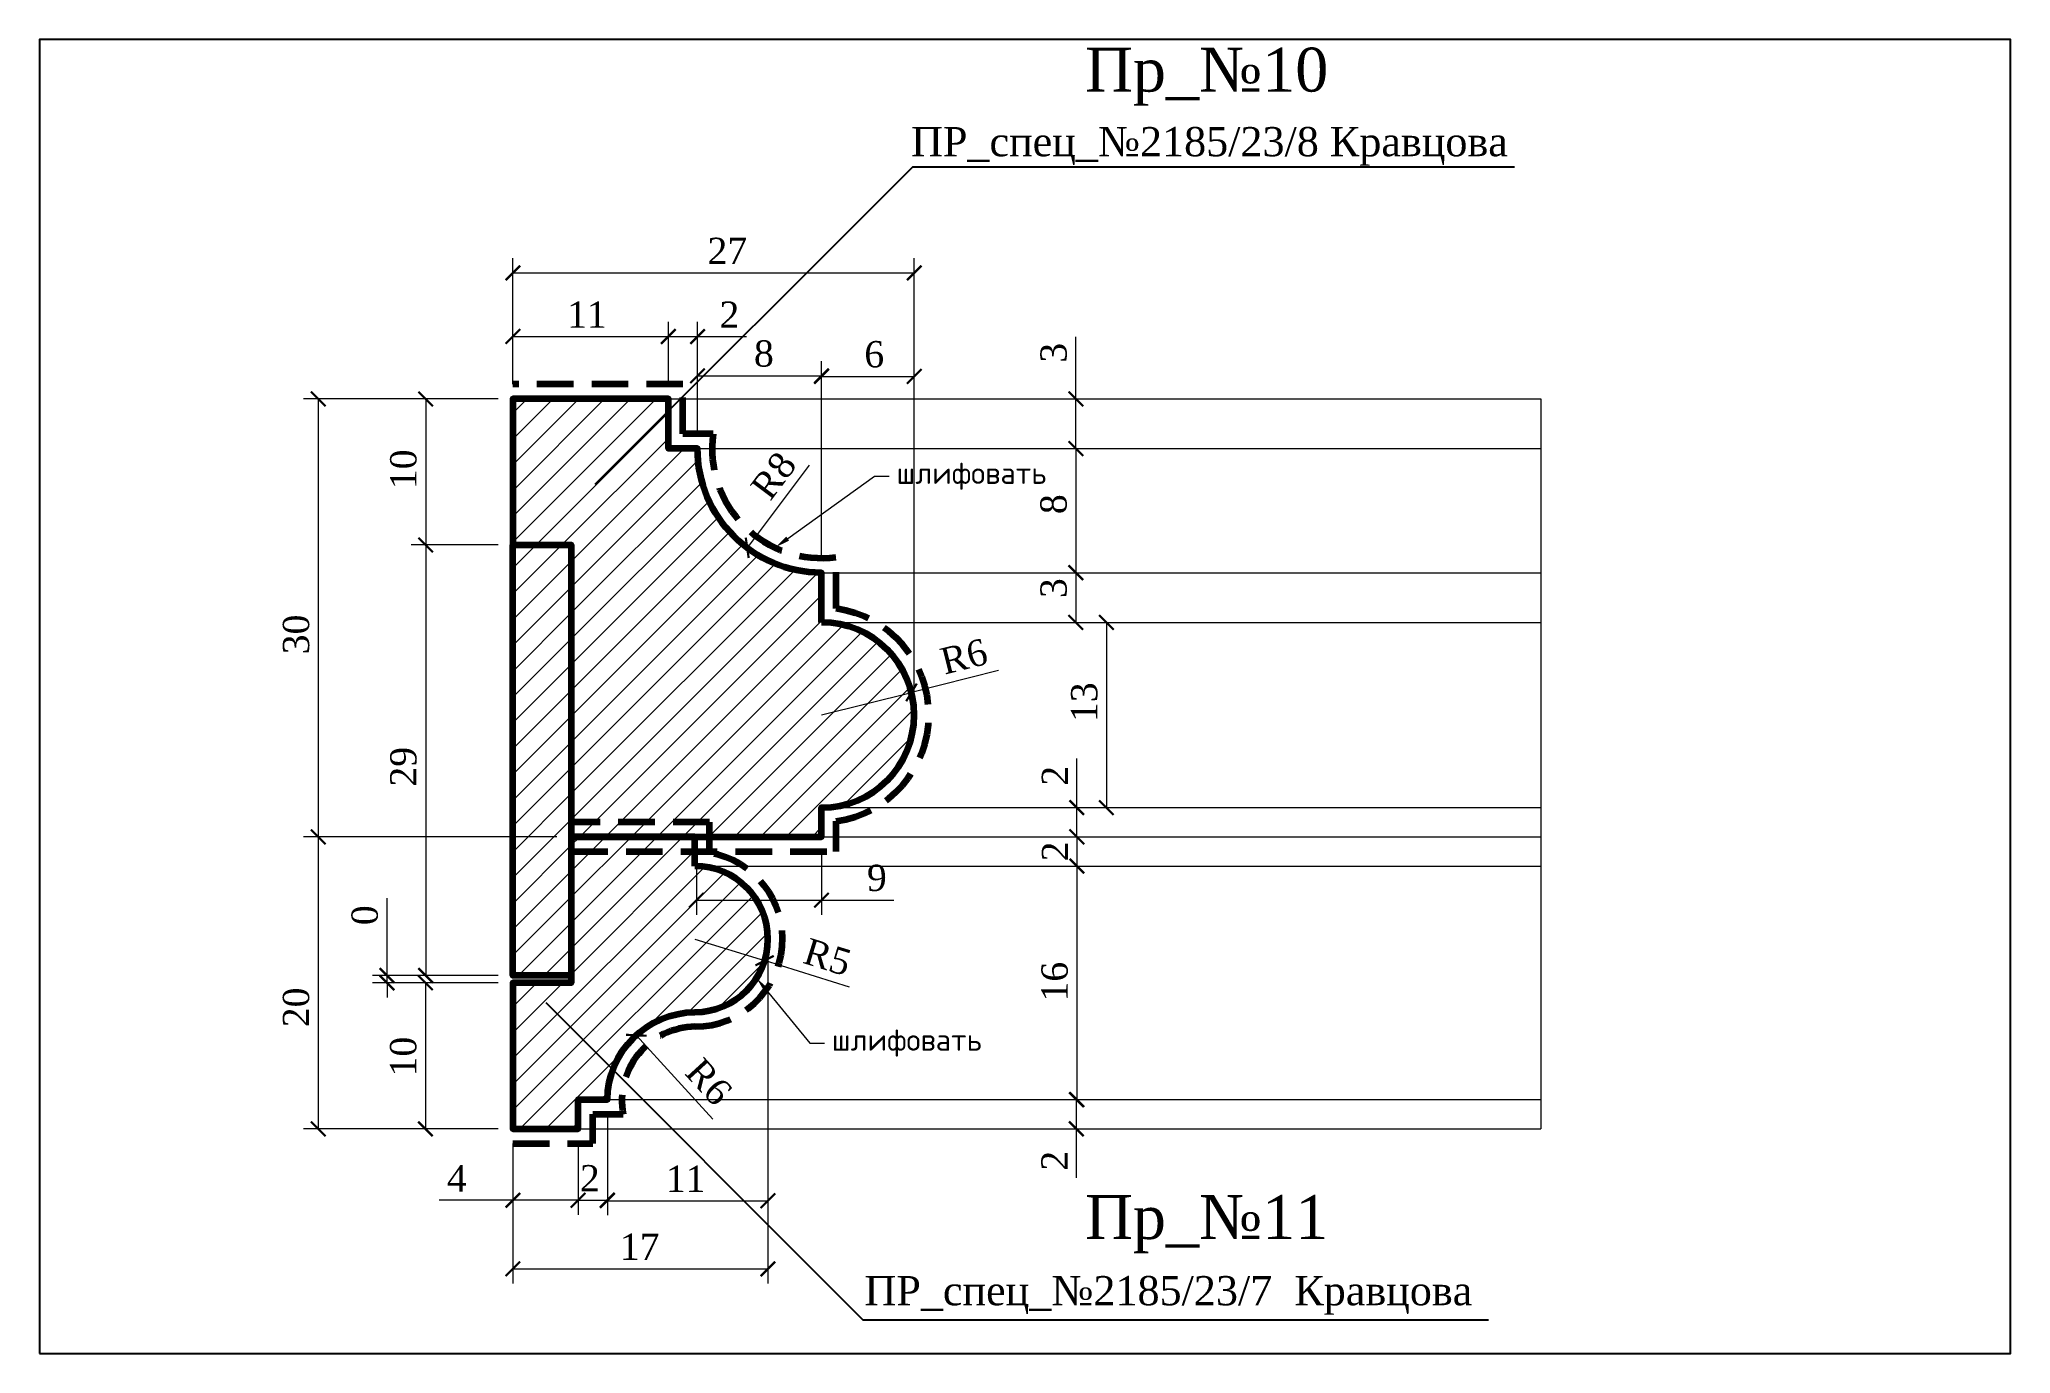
# Model space of a CAD drawing. Header units: millimetres. Extents: x 305254 to 305389, y -92528 to -92438.
import ezdxf
from ezdxf import colors
from ezdxf.entities.mleader import LeaderData, LeaderLine
from ezdxf.math import Vec2, Vec3

# ---------------------------------------------------------------- set-up
doc = ezdxf.new("R2010")
doc.units = ezdxf.units.MM
doc.header["$MEASUREMENT"] = 0
doc.linetypes.add('HIDDEN', pattern=[0.375, 0.25, -0.125])
for name, color, linetype, lineweight in [('0.15', 7, 'Continuous', 15), ('линия 50', 1, 'Continuous', 211), ('служебный слой РАЗМЕРЫ', 7, 'Continuous', 9)]:
    doc.layers.add(name, color=color, linetype=linetype, lineweight=lineweight)
doc.layers.add('Outside panel', color=7, linetype='Continuous', lineweight=18, true_color=0x7f5e57)
doc.layers.add('размеры в модели', color=7, linetype='Continuous')
doc.styles.add('ELECT', font='times.ttf')
doc.styles.get("Standard").update_dxf_attribs({"font": 'times.ttf'})
doc.styles.add('ЕСКД профили текст', font='isocpeur.ttf')
doc.dimstyles.new('M_1', dxfattribs={"dimtxt": 1.8, "dimasz": 1, "dimexe": 1, "dimexo": 1, "dimgap": 0.6, "dimtad": 1, "dimdec": 0, "dimdsep": 46, "dimtxsty": 'Standard', "dimblk": 'ARCHTICK', "dimcen": -5, "dimclrd": 7, "dimclre": 7, "dimclrt": 7, "dimadec": 0, "dimazin": 0, "dimtfac": 1, "dimtdec": 0, "dimtmove": 0, "dimatfit": 3, "dimfxl": 1, "dimtolj": 1, "dimtzin": 0, "dimlwd": 5, "dimlwe": 5, "dimarcsym": 0})
pattern_1 = [(45, (-4883.4048, -217.2886), (-0.8838834765, 0.8838834765), [])]

# ---------------------------------------------------------------- blocks, each defined once
blk = doc.blocks.new('_ArchTick')
at = {"color": 0, "linetype": 'ByBlock', "const_width": 0.15}
blk.add_lwpolyline([(-0.5, -0.5), (0.5, 0.5)], dxfattribs=at)
blk = doc.blocks.new('*D29')
at = {"layer": 'Defpoints', "color": 0, "ltscale": 1000, "transparency": 16777216}
for p in [(305303.73, -92499.87), (305286.26, -92512.87), (305303.73, -92522.46)]:
    blk.add_point(p, dxfattribs=at)
at = {"layer": 'размеры в модели', "color": 7, "lineweight": 5, "ltscale": 1000, "transparency": 16777216}
for p, q in [((305303.73, -92500.87), (305303.73, -92523.46)), ((305286.26, -92513.87), (305286.26, -92523.46)), ((305286.26, -92522.46), (305303.73, -92522.46))]:
    blk.add_line(p, q, dxfattribs=at)
at = {"layer": 'размеры в модели', "color": 7, "lineweight": 5, "ltscale": 1000, "transparency": 16777216, "rotation": 180}
blk.add_blockref('_ArchTick', (305286.26, -92522.46), dxfattribs=at)
at = {"layer": 'размеры в модели', "color": 7, "lineweight": 5, "ltscale": 1000, "transparency": 16777216}
blk.add_blockref('_ArchTick', (305303.73, -92522.46), dxfattribs=at)
at = {"layer": 'размеры в модели', "color": 7, "ltscale": 1000, "transparency": 16777216, "insert": (305294.95, -92520.94), "char_height": 1.8, "attachment_point": 5}
blk.add_mtext('\\A1;17', dxfattribs=at)
blk = doc.blocks.new('*D28')
at = {"layer": 'Defpoints', "color": 0, "ltscale": 1000, "transparency": 16777216}
for p in [(305313.75, -92461.34), (305307.4, -92474.78), (305313.75, -92484.52)]:
    blk.add_point(p, dxfattribs=at)
at = {"layer": 'размеры в модели', "color": 7, "lineweight": 5, "ltscale": 1000, "transparency": 16777216}
for p, q in [((305307.4, -92473.78), (305307.4, -92460.34)), ((305307.4, -92461.34), (305313.75, -92461.34)), ((305313.75, -92483.52), (305313.75, -92460.34))]:
    blk.add_line(p, q, dxfattribs=at)
at = {"layer": 'размеры в модели', "color": 7, "lineweight": 5, "ltscale": 1000, "transparency": 16777216, "rotation": 180}
blk.add_blockref('_ArchTick', (305307.4, -92461.34), dxfattribs=at)
at = {"layer": 'размеры в модели', "color": 7, "lineweight": 5, "ltscale": 1000, "transparency": 16777216}
blk.add_blockref('_ArchTick', (305313.75, -92461.34), dxfattribs=at)
at = {"layer": 'размеры в модели', "color": 7, "ltscale": 1000, "transparency": 16777216, "insert": (305311.01, -92459.83), "char_height": 1.8, "attachment_point": 5}
blk.add_mtext('\\A1;6', dxfattribs=at)
blk = doc.blocks.new('*D27')
at = {"layer": 'Defpoints', "color": 0, "ltscale": 1000, "transparency": 16777216}
for p in [(305307.4, -92461.3), (305298.91, -92466.28), (305307.4, -92474.78)]:
    blk.add_point(p, dxfattribs=at)
at = {"layer": 'размеры в модели', "color": 7, "lineweight": 5, "ltscale": 1000, "transparency": 16777216}
for p, q in [((305298.91, -92465.28), (305298.91, -92460.3)), ((305298.91, -92461.3), (305307.4, -92461.3)), ((305307.4, -92473.78), (305307.4, -92460.3))]:
    blk.add_line(p, q, dxfattribs=at)
at = {"layer": 'размеры в модели', "color": 7, "lineweight": 5, "ltscale": 1000, "transparency": 16777216, "rotation": 180}
blk.add_blockref('_ArchTick', (305298.91, -92461.3), dxfattribs=at)
at = {"layer": 'размеры в модели', "color": 7, "lineweight": 5, "ltscale": 1000, "transparency": 16777216}
blk.add_blockref('_ArchTick', (305307.4, -92461.3), dxfattribs=at)
at = {"layer": 'размеры в модели', "color": 7, "ltscale": 1000, "transparency": 16777216, "insert": (305303.45, -92459.78), "char_height": 1.8, "attachment_point": 5}
blk.add_mtext('\\A1;8', dxfattribs=at)
blk = doc.blocks.new('*D26')
at = {"layer": 'Defpoints', "color": 0, "ltscale": 1000, "transparency": 16777216}
for p in [(305313.75, -92454.25), (305286.26, -92462.88), (305313.75, -92484.52)]:
    blk.add_point(p, dxfattribs=at)
at = {"layer": 'размеры в модели', "color": 7, "lineweight": 5, "ltscale": 1000, "transparency": 16777216}
for p, q in [((305286.26, -92461.88), (305286.26, -92453.25)), ((305313.75, -92483.52), (305313.75, -92453.25)), ((305286.26, -92454.25), (305313.75, -92454.25))]:
    blk.add_line(p, q, dxfattribs=at)
at = {"layer": 'размеры в модели', "color": 7, "lineweight": 5, "ltscale": 1000, "transparency": 16777216, "rotation": 180}
blk.add_blockref('_ArchTick', (305286.26, -92454.25), dxfattribs=at)
at = {"layer": 'размеры в модели', "color": 7, "lineweight": 5, "ltscale": 1000, "transparency": 16777216}
blk.add_blockref('_ArchTick', (305313.75, -92454.25), dxfattribs=at)
at = {"layer": 'размеры в модели', "color": 7, "ltscale": 1000, "transparency": 16777216, "insert": (305300.95, -92452.74), "char_height": 1.8, "attachment_point": 5}
blk.add_mtext('\\A1;27', dxfattribs=at)
blk = doc.blocks.new('*D25')
at = {"layer": 'Defpoints', "color": 0, "ltscale": 1000, "transparency": 16777216}
for p in [(305290.26, -92492.87), (305272.93, -92512.87), (305286.26, -92512.87)]:
    blk.add_point(p, dxfattribs=at)
at = {"layer": 'размеры в модели', "color": 7, "lineweight": 5, "ltscale": 1000, "transparency": 16777216}
for p, q in [((305289.26, -92492.87), (305271.93, -92492.87)), ((305272.93, -92492.87), (305272.93, -92512.87)), ((305285.26, -92512.87), (305271.93, -92512.87))]:
    blk.add_line(p, q, dxfattribs=at)
for p, rotation in [((305272.93, -92492.87), 90), ((305272.93, -92512.87), 270)]:
    blk.add_blockref('_ArchTick', p, dxfattribs=dict(at, rotation=rotation))
at = {"layer": 'размеры в модели', "color": 7, "ltscale": 1000, "transparency": 16777216, "insert": (305271.42, -92504.55), "char_height": 1.8, "attachment_point": 5, "rotation": 90}
blk.add_mtext('\\A1;20', dxfattribs=at)
blk = doc.blocks.new('*D24')
at = {"layer": 'Defpoints', "color": 0, "ltscale": 1000, "transparency": 16777216}
for p in [(305286.26, -92462.88), (305272.93, -92492.87), (305290.26, -92492.87)]:
    blk.add_point(p, dxfattribs=at)
at = {"layer": 'размеры в модели', "color": 7, "lineweight": 5, "ltscale": 1000, "transparency": 16777216}
for p, q in [((305285.26, -92462.88), (305271.93, -92462.88)), ((305272.93, -92462.88), (305272.93, -92492.87)), ((305289.26, -92492.87), (305271.93, -92492.87))]:
    blk.add_line(p, q, dxfattribs=at)
for p, rotation in [((305272.93, -92462.88), 90), ((305272.93, -92492.87), 270)]:
    blk.add_blockref('_ArchTick', p, dxfattribs=dict(at, rotation=rotation))
at = {"layer": 'размеры в модели', "color": 7, "ltscale": 1000, "transparency": 16777216, "insert": (305271.42, -92479.01), "char_height": 1.8, "attachment_point": 5, "rotation": 90}
blk.add_mtext('\\A1;30', dxfattribs=at)
blk = doc.blocks.new('*D23')
at = {"layer": 'Defpoints', "color": 0, "ltscale": 1000, "transparency": 16777216}
for p in [(305286.26, -92502.87), (305280.27, -92512.87), (305286.26, -92512.87)]:
    blk.add_point(p, dxfattribs=at)
at = {"layer": 'размеры в модели', "color": 7, "lineweight": 5, "ltscale": 1000, "transparency": 16777216}
for p, q in [((305285.26, -92502.87), (305279.27, -92502.87)), ((305280.27, -92502.87), (305280.27, -92512.87)), ((305285.26, -92512.87), (305279.27, -92512.87))]:
    blk.add_line(p, q, dxfattribs=at)
for p, rotation in [((305280.27, -92502.87), 90), ((305280.27, -92512.87), 270)]:
    blk.add_blockref('_ArchTick', p, dxfattribs=dict(at, rotation=rotation))
at = {"layer": 'размеры в модели', "color": 7, "ltscale": 1000, "transparency": 16777216, "insert": (305278.76, -92507.92), "char_height": 1.8, "attachment_point": 5, "rotation": 90}
blk.add_mtext('\\A1;10', dxfattribs=at)
blk = doc.blocks.new('*D22')
at = {"layer": 'Defpoints', "color": 0, "ltscale": 1000, "transparency": 16777216}
for p in [(305277.64, -92502.87), (305286.26, -92502.37), (305286.26, -92502.87)]:
    blk.add_point(p, dxfattribs=at)
at = {"layer": 'размеры в модели', "color": 7, "lineweight": 5, "ltscale": 1000, "transparency": 16777216}
for p, q in [((305277.64, -92502.37), (305277.64, -92497.07)), ((305285.26, -92502.37), (305276.64, -92502.37)), ((305285.26, -92502.87), (305276.64, -92502.87)), ((305277.64, -92502.87), (305277.64, -92502.37)), ((305277.64, -92502.87), (305277.64, -92503.87))]:
    blk.add_line(p, q, dxfattribs=at)
for p, rotation in [((305277.64, -92502.37), 270), ((305277.64, -92502.87), 90)]:
    blk.add_blockref('_ArchTick', p, dxfattribs=dict(at, rotation=rotation))
at = {"layer": 'размеры в модели', "color": 7, "ltscale": 1000, "transparency": 16777216, "insert": (305276.12, -92498.24), "char_height": 1.8, "attachment_point": 5, "rotation": 90}
blk.add_mtext('\\A1;0', dxfattribs=at)
blk = doc.blocks.new('*D21')
at = {"layer": 'Defpoints', "color": 0, "ltscale": 1000, "transparency": 16777216}
for p in [(305286.26, -92472.88), (305280.29, -92502.37), (305286.26, -92502.37)]:
    blk.add_point(p, dxfattribs=at)
at = {"layer": 'размеры в модели', "color": 7, "lineweight": 5, "ltscale": 1000, "transparency": 16777216}
for p, q in [((305285.26, -92472.88), (305279.29, -92472.88)), ((305280.29, -92472.88), (305280.29, -92502.37)), ((305285.26, -92502.37), (305279.29, -92502.37))]:
    blk.add_line(p, q, dxfattribs=at)
for p, rotation in [((305280.29, -92472.88), 90), ((305280.29, -92502.37), 270)]:
    blk.add_blockref('_ArchTick', p, dxfattribs=dict(at, rotation=rotation))
at = {"layer": 'размеры в модели', "color": 7, "ltscale": 1000, "transparency": 16777216, "insert": (305278.77, -92488.07), "char_height": 1.8, "attachment_point": 5, "rotation": 90}
blk.add_mtext('\\A1;29', dxfattribs=at)
blk = doc.blocks.new('*D20')
at = {"layer": 'Defpoints', "color": 0, "ltscale": 1000, "transparency": 16777216}
for p in [(305286.26, -92462.88), (305280.29, -92472.88), (305286.26, -92472.88)]:
    blk.add_point(p, dxfattribs=at)
at = {"layer": 'размеры в модели', "color": 7, "lineweight": 5, "ltscale": 1000, "transparency": 16777216}
for p, q in [((305285.26, -92462.88), (305279.29, -92462.88)), ((305280.29, -92462.88), (305280.29, -92472.88)), ((305285.26, -92472.88), (305279.29, -92472.88))]:
    blk.add_line(p, q, dxfattribs=at)
for p, rotation in [((305280.29, -92462.88), 90), ((305280.29, -92472.88), 270)]:
    blk.add_blockref('_ArchTick', p, dxfattribs=dict(at, rotation=rotation))
at = {"layer": 'размеры в модели', "color": 7, "ltscale": 1000, "transparency": 16777216, "insert": (305278.77, -92467.7), "char_height": 1.8, "attachment_point": 5, "rotation": 90}
blk.add_mtext('\\A1;10', dxfattribs=at)
blk = doc.blocks.new('*D19')
at = {"layer": 'Defpoints', "color": 0, "ltscale": 1000, "transparency": 16777216}
for p in [(305298.91, -92458.61), (305296.91, -92462.88), (305298.91, -92466.28)]:
    blk.add_point(p, dxfattribs=at)
at = {"layer": 'размеры в модели', "color": 7, "lineweight": 5, "ltscale": 1000, "transparency": 16777216}
for p, q in [((305296.91, -92461.88), (305296.91, -92457.61)), ((305296.91, -92458.61), (305298.91, -92458.61)), ((305298.91, -92465.28), (305298.91, -92457.61)), ((305298.91, -92458.61), (305302.27, -92458.61))]:
    blk.add_line(p, q, dxfattribs=at)
at = {"layer": 'размеры в модели', "color": 7, "lineweight": 5, "ltscale": 1000, "transparency": 16777216, "rotation": 180}
blk.add_blockref('_ArchTick', (305296.91, -92458.61), dxfattribs=at)
at = {"layer": 'размеры в модели', "color": 7, "lineweight": 5, "ltscale": 1000, "transparency": 16777216}
blk.add_blockref('_ArchTick', (305298.91, -92458.61), dxfattribs=at)
at = {"layer": 'размеры в модели', "color": 7, "ltscale": 1000, "transparency": 16777216, "insert": (305301.09, -92457.11), "char_height": 1.8, "attachment_point": 5}
blk.add_mtext('\\A1;2', dxfattribs=at)
blk = doc.blocks.new('*D18')
at = {"layer": 'Defpoints', "color": 0, "ltscale": 1000, "transparency": 16777216}
for p in [(305296.91, -92458.6), (305286.26, -92462.88), (305296.91, -92462.88)]:
    blk.add_point(p, dxfattribs=at)
at = {"layer": 'размеры в модели', "color": 7, "lineweight": 5, "ltscale": 1000, "transparency": 16777216}
for p, q in [((305286.26, -92461.88), (305286.26, -92457.6)), ((305286.26, -92458.6), (305296.91, -92458.6)), ((305296.91, -92461.88), (305296.91, -92457.6))]:
    blk.add_line(p, q, dxfattribs=at)
at = {"layer": 'размеры в модели', "color": 7, "lineweight": 5, "ltscale": 1000, "transparency": 16777216, "rotation": 180}
blk.add_blockref('_ArchTick', (305286.26, -92458.6), dxfattribs=at)
at = {"layer": 'размеры в модели', "color": 7, "lineweight": 5, "ltscale": 1000, "transparency": 16777216}
blk.add_blockref('_ArchTick', (305296.91, -92458.6), dxfattribs=at)
at = {"layer": 'размеры в модели', "color": 7, "ltscale": 1000, "transparency": 16777216, "insert": (305291.33, -92457.1), "char_height": 1.8, "attachment_point": 5}
blk.add_mtext('\\A1;11', dxfattribs=at)
blk = doc.blocks.new('*D17')
at = {"layer": 'Defpoints', "color": 0, "ltscale": 1000, "transparency": 16777216}
for p in [(305298.83, -92492.87), (305307.4, -92492.87), (305307.4, -92497.21)]:
    blk.add_point(p, dxfattribs=at)
at = {"layer": 'размеры в модели', "color": 7, "lineweight": 5, "ltscale": 1000, "transparency": 16777216}
for p, q in [((305298.83, -92493.87), (305298.83, -92498.21)), ((305307.4, -92493.87), (305307.4, -92498.21)), ((305298.83, -92497.21), (305307.4, -92497.21)), ((305307.4, -92497.21), (305312.35, -92497.21))]:
    blk.add_line(p, q, dxfattribs=at)
at = {"layer": 'размеры в модели', "color": 7, "lineweight": 5, "ltscale": 1000, "transparency": 16777216, "rotation": 180}
blk.add_blockref('_ArchTick', (305298.83, -92497.21), dxfattribs=at)
at = {"layer": 'размеры в модели', "color": 7, "lineweight": 5, "ltscale": 1000, "transparency": 16777216}
blk.add_blockref('_ArchTick', (305307.4, -92497.21), dxfattribs=at)
at = {"layer": 'размеры в модели', "color": 7, "ltscale": 1000, "transparency": 16777216, "insert": (305311.19, -92495.69), "char_height": 1.8, "attachment_point": 5}
blk.add_mtext('\\A1;9', dxfattribs=at)
blk = doc.blocks.new('*D16')
at = {"layer": 'Defpoints', "color": 0, "ltscale": 1000, "transparency": 16777216}
for p in [(305303.73, -92499.87), (305292.73, -92510.87), (305303.73, -92517.79)]:
    blk.add_point(p, dxfattribs=at)
at = {"layer": 'размеры в модели', "color": 7, "lineweight": 5, "ltscale": 1000, "transparency": 16777216}
for p, q in [((305303.73, -92500.87), (305303.73, -92518.79)), ((305292.73, -92511.87), (305292.73, -92518.79)), ((305292.73, -92517.79), (305303.73, -92517.79))]:
    blk.add_line(p, q, dxfattribs=at)
at = {"layer": 'размеры в модели', "color": 7, "lineweight": 5, "ltscale": 1000, "transparency": 16777216, "rotation": 180}
blk.add_blockref('_ArchTick', (305292.73, -92517.79), dxfattribs=at)
at = {"layer": 'размеры в модели', "color": 7, "lineweight": 5, "ltscale": 1000, "transparency": 16777216}
blk.add_blockref('_ArchTick', (305303.73, -92517.79), dxfattribs=at)
at = {"layer": 'размеры в модели', "color": 7, "ltscale": 1000, "transparency": 16777216, "insert": (305298.09, -92516.29), "char_height": 1.8, "attachment_point": 5}
blk.add_mtext('\\A1;11', dxfattribs=at)
blk = doc.blocks.new('*D15')
at = {"layer": 'Defpoints', "color": 0, "ltscale": 1000, "transparency": 16777216}
for p in [(305292.73, -92510.87), (305290.73, -92512.87), (305292.73, -92517.75)]:
    blk.add_point(p, dxfattribs=at)
at = {"layer": 'размеры в модели', "color": 7, "lineweight": 5, "ltscale": 1000, "transparency": 16777216}
for p, q in [((305292.73, -92511.87), (305292.73, -92518.75)), ((305290.73, -92513.87), (305290.73, -92518.75)), ((305290.73, -92517.75), (305292.73, -92517.75))]:
    blk.add_line(p, q, dxfattribs=at)
at = {"layer": 'размеры в модели', "color": 7, "lineweight": 5, "ltscale": 1000, "transparency": 16777216, "rotation": 180}
blk.add_blockref('_ArchTick', (305290.73, -92517.75), dxfattribs=at)
at = {"layer": 'размеры в модели', "color": 7, "lineweight": 5, "ltscale": 1000, "transparency": 16777216}
blk.add_blockref('_ArchTick', (305292.73, -92517.75), dxfattribs=at)
at = {"layer": 'размеры в модели', "color": 7, "ltscale": 1000, "transparency": 16777216, "insert": (305291.53, -92516.25), "char_height": 1.8, "attachment_point": 5}
blk.add_mtext('\\A1;2', dxfattribs=at)
blk = doc.blocks.new('*D14')
at = {"layer": 'Defpoints', "color": 0, "ltscale": 1000, "transparency": 16777216}
for p in [(305286.26, -92512.87), (305290.73, -92512.87), (305290.73, -92517.76)]:
    blk.add_point(p, dxfattribs=at)
at = {"layer": 'размеры в модели', "color": 7, "lineweight": 5, "ltscale": 1000, "transparency": 16777216}
for p, q in [((305286.26, -92513.87), (305286.26, -92518.76)), ((305290.73, -92513.87), (305290.73, -92518.76)), ((305286.26, -92517.76), (305281.22, -92517.76)), ((305290.73, -92517.76), (305286.26, -92517.76))]:
    blk.add_line(p, q, dxfattribs=at)
at = {"layer": 'размеры в модели', "color": 7, "lineweight": 5, "ltscale": 1000, "transparency": 16777216, "rotation": 180}
blk.add_blockref('_ArchTick', (305286.26, -92517.76), dxfattribs=at)
at = {"layer": 'размеры в модели', "color": 7, "lineweight": 5, "ltscale": 1000, "transparency": 16777216}
blk.add_blockref('_ArchTick', (305290.73, -92517.76), dxfattribs=at)
at = {"layer": 'размеры в модели', "color": 7, "ltscale": 1000, "transparency": 16777216, "insert": (305282.42, -92516.26), "char_height": 1.8, "attachment_point": 5}
blk.add_mtext('\\A1;4', dxfattribs=at)
blk = doc.blocks.new('*D13')
at = {"layer": 'Defpoints', "color": 0, "ltscale": 1000, "transparency": 16777216}
for p in [(305292.73, -92510.87), (305324.85, -92510.87), (305290.73, -92512.87)]:
    blk.add_point(p, dxfattribs=at)
at = {"layer": 'размеры в модели', "color": 7, "lineweight": 5, "ltscale": 1000, "transparency": 16777216}
for p, q in [((305293.73, -92510.87), (305325.85, -92510.87)), ((305324.85, -92510.87), (305324.85, -92512.87)), ((305291.73, -92512.87), (305325.85, -92512.87)), ((305324.85, -92512.87), (305324.85, -92516.23))]:
    blk.add_line(p, q, dxfattribs=at)
for p, rotation in [((305324.85, -92510.87), 90), ((305324.85, -92512.87), 270)]:
    blk.add_blockref('_ArchTick', p, dxfattribs=dict(at, rotation=rotation))
at = {"layer": 'размеры в модели', "color": 7, "ltscale": 1000, "transparency": 16777216, "insert": (305323.35, -92515.05), "char_height": 1.8, "attachment_point": 5, "rotation": 90}
blk.add_mtext('\\A1;2', dxfattribs=at)
blk = doc.blocks.new('*D12')
at = {"layer": 'Defpoints', "color": 0, "ltscale": 1000, "transparency": 16777216}
for p in [(305298.73, -92494.87), (305292.73, -92510.87), (305324.89, -92510.87)]:
    blk.add_point(p, dxfattribs=at)
at = {"layer": 'размеры в модели', "color": 7, "lineweight": 5, "ltscale": 1000, "transparency": 16777216}
for p, q in [((305299.73, -92494.87), (305325.89, -92494.87)), ((305324.89, -92494.87), (305324.89, -92510.87)), ((305293.73, -92510.87), (305325.89, -92510.87))]:
    blk.add_line(p, q, dxfattribs=at)
for p, rotation in [((305324.89, -92494.87), 90), ((305324.89, -92510.87), 270)]:
    blk.add_blockref('_ArchTick', p, dxfattribs=dict(at, rotation=rotation))
at = {"layer": 'размеры в модели', "color": 7, "ltscale": 1000, "transparency": 16777216, "insert": (305323.37, -92502.79), "char_height": 1.8, "attachment_point": 5, "rotation": 90}
blk.add_mtext('\\A1;16', dxfattribs=at)
blk = doc.blocks.new('*D11')
at = {"layer": 'Defpoints', "color": 0, "transparency": 16777216}
for p in [(305298.73, -92492.87), (305298.73, -92494.87), (305324.89, -92494.87)]:
    blk.add_point(p, dxfattribs=at)
at = {"layer": 'линия 50', "color": 7, "lineweight": 5, "transparency": 16777216}
for p, q in [((305299.73, -92492.87), (305325.89, -92492.87)), ((305324.89, -92492.87), (305324.89, -92494.87)), ((305299.73, -92494.87), (305325.89, -92494.87))]:
    blk.add_line(p, q, dxfattribs=at)
for p, rotation in [((305324.89, -92492.87), 90), ((305324.89, -92494.87), 270)]:
    blk.add_blockref('_ArchTick', p, dxfattribs=dict(at, rotation=rotation))
at = {"layer": 'линия 50', "color": 7, "transparency": 16777216, "insert": (305323.39, -92493.87), "char_height": 1.8, "attachment_point": 5, "rotation": 90}
blk.add_mtext('\\A1;2', dxfattribs=at)
blk = doc.blocks.new('*D10')
at = {"layer": 'Defpoints', "color": 0, "ltscale": 1000, "transparency": 16777216}
for p in [(305307.4, -92490.87), (305307.4, -92492.87), (305324.88, -92492.87)]:
    blk.add_point(p, dxfattribs=at)
at = {"layer": 'размеры в модели', "color": 7, "lineweight": 5, "ltscale": 1000, "transparency": 16777216}
for p, q in [((305324.88, -92490.87), (305324.88, -92487.51)), ((305308.4, -92490.87), (305325.88, -92490.87)), ((305324.88, -92492.87), (305324.88, -92490.87)), ((305308.4, -92492.87), (305325.88, -92492.87))]:
    blk.add_line(p, q, dxfattribs=at)
for p, rotation in [((305324.88, -92490.87), 90), ((305324.88, -92492.87), 270)]:
    blk.add_blockref('_ArchTick', p, dxfattribs=dict(at, rotation=rotation))
at = {"layer": 'размеры в модели', "color": 7, "ltscale": 1000, "transparency": 16777216, "insert": (305323.38, -92488.69), "char_height": 1.8, "attachment_point": 5, "rotation": 90}
blk.add_mtext('\\A1;2', dxfattribs=at)
blk = doc.blocks.new('*D9')
at = {"layer": 'Defpoints', "color": 0, "ltscale": 1000, "transparency": 16777216}
for p in [(305307.4, -92478.18), (305307.4, -92490.87), (305326.91, -92490.87)]:
    blk.add_point(p, dxfattribs=at)
at = {"layer": 'размеры в модели', "color": 7, "lineweight": 5, "ltscale": 1000, "transparency": 16777216}
for p, q in [((305308.4, -92478.18), (305327.91, -92478.18)), ((305326.91, -92478.18), (305326.91, -92490.87)), ((305308.4, -92490.87), (305327.91, -92490.87))]:
    blk.add_line(p, q, dxfattribs=at)
for p, rotation in [((305326.91, -92478.18), 90), ((305326.91, -92490.87), 270)]:
    blk.add_blockref('_ArchTick', p, dxfattribs=dict(at, rotation=rotation))
at = {"layer": 'размеры в модели', "color": 7, "ltscale": 1000, "transparency": 16777216, "insert": (305325.4, -92483.65), "char_height": 1.8, "attachment_point": 5, "rotation": 90}
blk.add_mtext('\\A1;13', dxfattribs=at)
blk = doc.blocks.new('*D8')
at = {"layer": 'Defpoints', "color": 0, "ltscale": 1000, "transparency": 16777216}
for p in [(305307.4, -92474.78), (305307.4, -92478.18), (305324.81, -92478.18)]:
    blk.add_point(p, dxfattribs=at)
at = {"layer": 'размеры в модели', "color": 7, "lineweight": 5, "ltscale": 1000, "transparency": 16777216}
for p, q in [((305308.4, -92474.78), (305325.81, -92474.78)), ((305324.81, -92474.78), (305324.81, -92478.18)), ((305308.4, -92478.18), (305325.81, -92478.18))]:
    blk.add_line(p, q, dxfattribs=at)
for p, rotation in [((305324.81, -92474.78), 90), ((305324.81, -92478.18), 270)]:
    blk.add_blockref('_ArchTick', p, dxfattribs=dict(at, rotation=rotation))
at = {"layer": 'размеры в модели', "color": 7, "ltscale": 1000, "transparency": 16777216, "insert": (305323.3, -92475.84), "char_height": 1.8, "attachment_point": 5, "rotation": 90}
blk.add_mtext('\\A1;3', dxfattribs=at)
blk = doc.blocks.new('*D7')
at = {"layer": 'Defpoints', "color": 0, "ltscale": 1000, "transparency": 16777216}
for p in [(305298.91, -92466.28), (305307.4, -92474.78), (305324.82, -92474.78)]:
    blk.add_point(p, dxfattribs=at)
at = {"layer": 'размеры в модели', "color": 7, "lineweight": 5, "ltscale": 1000, "transparency": 16777216}
for p, q in [((305299.91, -92466.28), (305325.82, -92466.28)), ((305324.82, -92466.28), (305324.82, -92474.78)), ((305308.4, -92474.78), (305325.82, -92474.78))]:
    blk.add_line(p, q, dxfattribs=at)
for p, rotation in [((305324.82, -92466.28), 90), ((305324.82, -92474.78), 270)]:
    blk.add_blockref('_ArchTick', p, dxfattribs=dict(at, rotation=rotation))
at = {"layer": 'размеры в модели', "color": 7, "ltscale": 1000, "transparency": 16777216, "insert": (305323.3, -92470.09), "char_height": 1.8, "attachment_point": 5, "rotation": 90}
blk.add_mtext('\\A1;8', dxfattribs=at)
blk = doc.blocks.new('*D6')
at = {"layer": 'Defpoints', "color": 0, "ltscale": 1000, "transparency": 16777216}
for p in [(305296.91, -92462.88), (305296.91, -92466.28), (305324.82, -92466.28)]:
    blk.add_point(p, dxfattribs=at)
at = {"layer": 'размеры в модели', "color": 7, "lineweight": 5, "ltscale": 1000, "transparency": 16777216}
for p, q in [((305324.82, -92462.88), (305324.82, -92458.62)), ((305297.91, -92462.88), (305325.82, -92462.88)), ((305324.82, -92466.28), (305324.82, -92462.88)), ((305297.91, -92466.28), (305325.82, -92466.28))]:
    blk.add_line(p, q, dxfattribs=at)
for p, rotation in [((305324.82, -92462.88), 90), ((305324.82, -92466.28), 270)]:
    blk.add_blockref('_ArchTick', p, dxfattribs=dict(at, rotation=rotation))
at = {"layer": 'размеры в модели', "color": 7, "ltscale": 1000, "transparency": 16777216, "insert": (305323.3, -92459.72), "char_height": 1.8, "attachment_point": 5, "rotation": 90}
blk.add_mtext('\\A1;3', dxfattribs=at)
blk = doc.blocks.new('*D5')
at = {"layer": 'Defpoints', "color": 0, "ltscale": 1000, "transparency": 16777216}
for p in [(305294.71, -92506.46), (305298.81, -92510.95)]:
    blk.add_point(p, dxfattribs=at)
at = {"layer": 'размеры в модели', "color": 7, "lineweight": 5, "ltscale": 1000, "transparency": 16777216}
blk.add_line((305299.96, -92512.21), (305294.71, -92506.46), dxfattribs=at)
at = {"layer": 'размеры в модели', "color": 7, "lineweight": 5, "ltscale": 1000, "transparency": 16777216, "rotation": 132.4597712736652}
blk.add_blockref('_ArchTick', (305294.71, -92506.46), dxfattribs=at)
at = {"layer": 'размеры в модели', "color": 7, "ltscale": 1000, "transparency": 16777216, "insert": (305299.68, -92509.65), "char_height": 1.8, "attachment_point": 5, "rotation": 312.4598}
blk.add_mtext('\\A1;R6', dxfattribs=at)
blk = doc.blocks.new('*D4')
at = {"layer": 'Defpoints', "color": 0, "ltscale": 1000, "transparency": 16777216}
for p in [(305298.73, -92499.87), (305303.5, -92501.35)]:
    blk.add_point(p, dxfattribs=at)
at = {"layer": 'размеры в модели', "color": 7, "lineweight": 5, "ltscale": 1000, "transparency": 16777216}
for p in [(305298.73, -92499.87), (305309.31, -92503.16)]:
    blk.add_line(p, (305303.5, -92501.35), dxfattribs=at)
at = {"layer": 'размеры в модели', "color": 7, "lineweight": 5, "ltscale": 1000, "transparency": 16777216, "rotation": 162.7255021759008}
blk.add_blockref('_ArchTick', (305303.5, -92501.35), dxfattribs=at)
at = {"layer": 'размеры в модели', "color": 7, "ltscale": 1000, "transparency": 16777216, "insert": (305307.81, -92501.11), "char_height": 1.8, "attachment_point": 5, "rotation": 342.7255}
blk.add_mtext('\\A1;R5', dxfattribs=at)
blk = doc.blocks.new('*D3')
at = {"layer": 'Defpoints', "color": 0, "ltscale": 1000, "transparency": 16777216}
for p in [(305307.4, -92466.28), (305302.31, -92473.08)]:
    blk.add_point(p, dxfattribs=at)
at = {"layer": 'размеры в модели', "color": 7, "lineweight": 5, "ltscale": 1000, "transparency": 16777216}
blk.add_line((305306.56, -92467.41), (305302.31, -92473.08), dxfattribs=at)
at = {"layer": 'размеры в модели', "color": 7, "lineweight": 5, "ltscale": 1000, "transparency": 16777216, "rotation": 233.1840824753336}
blk.add_blockref('_ArchTick', (305302.31, -92473.08), dxfattribs=at)
at = {"layer": 'размеры в модели', "color": 7, "ltscale": 1000, "transparency": 16777216, "insert": (305304.12, -92468.14), "char_height": 1.8, "attachment_point": 5, "rotation": 53.1841}
blk.add_mtext('\\A1;R8', dxfattribs=at)
blk = doc.blocks.new('*D2')
at = {"layer": 'Defpoints', "color": 0, "ltscale": 1000, "transparency": 16777216}
for p in [(305313.56, -92482.98), (305307.4, -92484.52)]:
    blk.add_point(p, dxfattribs=at)
at = {"layer": 'размеры в модели', "color": 7, "lineweight": 5, "ltscale": 1000, "transparency": 16777216}
for p in [(305319.53, -92481.49), (305307.4, -92484.52)]:
    blk.add_line(p, (305313.56, -92482.98), dxfattribs=at)
at = {"layer": 'размеры в модели', "color": 7, "lineweight": 5, "ltscale": 1000, "transparency": 16777216, "rotation": 194.0447631143075}
blk.add_blockref('_ArchTick', (305313.56, -92482.98), dxfattribs=at)
at = {"layer": 'размеры в модели', "color": 7, "ltscale": 1000, "transparency": 16777216, "insert": (305317.15, -92480.52), "char_height": 1.8, "attachment_point": 5, "rotation": 14.0448}
blk.add_mtext('\\A1;R6', dxfattribs=at)

msp = doc.modelspace()

# ---------------------------------------------------------------- hatches: boundary and pattern name
at = {"layer": 'Outside panel', "ltscale": 1000}
h = msp.add_hatch(dxfattribs=at)
h.set_pattern_fill('ANSI31', color=256, scale=10)
h.set_pattern_definition(pattern_1)
edge = h.paths.add_edge_path()
edge.add_line((305307.4, -92478.18), (305307.4, -92474.78))
edge.add_arc((305307.4, -92466.28), 8.5, 180.0019, 269.9991, ccw=False)
edge.add_line((305298.91, -92466.28), (305296.91, -92466.28))
edge.add_line((305296.91, -92466.28), (305296.91, -92462.88))
edge.add_line((305296.91, -92462.88), (305286.26, -92462.88))
edge.add_line((305286.26, -92462.88), (305286.26, -92472.88))
edge.add_line((305286.26, -92472.88), (305290.26, -92472.88))
edge.add_line((305290.26, -92472.88), (305290.26, -92492.87))
edge.add_line((305290.26, -92492.87), (305307.4, -92492.87))
edge.add_line((305307.4, -92492.87), (305307.4, -92490.87))
edge.add_arc((305307.4, -92484.52), 6.35, 270, 450)
h = msp.add_hatch(dxfattribs=at)
h.set_pattern_fill('ANSI31', color=256, scale=10)
h.set_pattern_definition(pattern_1)
h.paths.add_polyline_path([(305286.26, -92472.88), (305290.26, -92472.88), (305290.26, -92502.37), (305286.26, -92502.37)])
h = msp.add_hatch(dxfattribs=at)
h.set_pattern_fill('ANSI31', color=256, scale=10)
h.set_pattern_definition(pattern_1)
edge = h.paths.add_edge_path()
edge.add_line((305298.73, -92494.87), (305298.73, -92492.87))
edge.add_line((305298.73, -92492.87), (305290.26, -92492.87))
edge.add_line((305290.26, -92492.87), (305290.26, -92502.87))
edge.add_line((305290.26, -92502.87), (305286.26, -92502.87))
edge.add_line((305286.26, -92502.87), (305286.26, -92512.87))
edge.add_line((305286.26, -92512.87), (305290.73, -92512.87))
edge.add_line((305290.73, -92512.87), (305290.73, -92510.87))
edge.add_line((305290.73, -92510.87), (305292.73, -92510.87))
edge.add_arc((305298.81, -92510.95), 6.08, 90.7467, 179.2533, ccw=False)
edge.add_arc((305298.73, -92499.87), 5, 270.0006, 450)

# ---------------------------------------------------------------- linework, layer by layer
at = {"color": 6, "ltscale": 1000}
msp.add_lwpolyline([(305253.83, -92528.26), (305388.83, -92528.26), (305388.83, -92438.26), (305253.83, -92438.26)], close=True, dxfattribs=at)
at = {"color": 7, "ltscale": 1000}
for points in [[(305354.86, -92447), (305313.62, -92447), (305291.88, -92468.74)], [(305353.08, -92525.97), (305310.26, -92525.97), (305288.53, -92504.23)]]:
    msp.add_lwpolyline(points, dxfattribs=at)
at = {"layer": '0.15', "color": 7, "ltscale": 1000}
for p, q in [((305296.91, -92462.88), (305356.66, -92462.88)), ((305356.66, -92462.88), (305356.66, -92512.87)), ((305298.91, -92466.28), (305356.66, -92466.28)), ((305307.4, -92474.78), (305356.66, -92474.78)), ((305307.4, -92478.18), (305356.66, -92478.18)), ((305307.4, -92490.87), (305356.66, -92490.87)), ((305307.4, -92492.87), (305356.66, -92492.87)), ((305298.73, -92494.87), (305356.66, -92494.87)), ((305292.73, -92510.87), (305356.66, -92510.87)), ((305290.73, -92512.87), (305356.66, -92512.87))]:
    msp.add_line(p, q, dxfattribs=at)
at = {"layer": 'линия 50', "color": 1, "linetype": 'HIDDEN', "ltscale": 10, "true_color": 0xff0909}
for points in [[(305290.26, -92493.87), (305308.4, -92493.87), (305308.4, -92491.8, 0.872019), (305308.4, -92477.24), (305308.4, -92473.71, -0.494917), (305299.97, -92465.28), (305297.91, -92465.28), (305297.91, -92461.88), (305286.26, -92461.88)], [(305286.26, -92513.87), (305291.73, -92513.87), (305291.73, -92511.87), (305293.81, -92511.87, -0.464366), (305298.74, -92505.87, 0.91902), (305299.73, -92493.96), (305299.73, -92491.87), (305290.26, -92491.87)]]:
    msp.add_lwpolyline(points, format="xyb", dxfattribs=at)
at = {"layer": 'линия 50', "color": 7}
for points in [[(305307.4, -92478.18), (305307.4, -92474.78, -0.414199), (305298.91, -92466.28), (305296.91, -92466.28), (305296.91, -92462.88), (305286.26, -92462.88), (305286.26, -92472.88), (305290.26, -92472.88), (305290.26, -92492.87), (305307.4, -92492.87), (305307.4, -92490.87, 1), (305307.4, -92478.18)], [(305298.73, -92494.87), (305298.73, -92492.87), (305290.26, -92492.87), (305290.26, -92502.87), (305286.26, -92502.87), (305286.26, -92512.87), (305290.73, -92512.87), (305290.73, -92510.87), (305292.73, -92510.87, -0.4066), (305298.73, -92504.87, 0.999995), (305298.73, -92494.87)]]:
    msp.add_lwpolyline(points, format="xyb", dxfattribs=at)
msp.add_lwpolyline([(305286.26, -92472.88), (305290.26, -92472.88), (305290.26, -92502.37), (305286.26, -92502.37)], close=True, dxfattribs=at)

# ---------------------------------------------------------------- texts
at = {"color": 5, "ltscale": 1000, "style": 'ELECT'}
for s, p in [('Пр_№10', (305325.45, -92441.83)), ('Пр_№11', (305325.45, -92520.41))]:
    msp.add_text(s, height=3, dxfattribs=at).set_placement(p)
at = {"color": 7, "ltscale": 1000, "style": 'ELECT'}
for s, p in [('ПР_спец_№2185/23/8 Кравцова  ', (305313.53, -92446.26)), ('ПР_спец_№2185/23/7  Кравцова ', (305310.34, -92524.95))]:
    msp.add_text(s, height=2, dxfattribs=at).set_placement(p)

# ---------------------------------------------------------------- dimensions: what is measured, and where the dimension line sits
at = {"layer": 'линия 50', "color": 7}
dim = msp.add_linear_dim(base=(305324.89, -92494.87), p1=(305298.73, -92492.87), p2=(305298.73, -92494.87), angle=90, dimstyle='M_1', dxfattribs=at)
dim.commit()
dim.dimension.update_dxf_attribs({"geometry": '*D11', "text_midpoint": (305324.89, -92493.87), "dimtype": 128})
at = {"layer": 'размеры в модели', "color": 5, "ltscale": 1000}
for base, p1, p2, picture, middle in [((305313.75, -92454.25), (305286.26, -92462.88), (305313.75, -92484.52), '*D26', (305300.95, -92454.25)), ((305296.91, -92458.6), (305286.26, -92462.88), (305296.91, -92462.88), '*D18', (305291.33, -92458.6)), ((305298.91, -92458.61), (305296.91, -92462.88), (305298.91, -92466.28), '*D19', (305301.09, -92458.61)), ((305307.4, -92461.3), (305298.91, -92466.28), (305307.4, -92474.78), '*D27', (305303.45, -92461.3)), ((305313.75, -92461.34), (305307.4, -92474.78), (305313.75, -92484.52), '*D28', (305311.01, -92461.34)), ((305307.4, -92497.21), (305298.83, -92492.87), (305307.4, -92492.87), '*D17', (305311.19, -92497.21)), ((305303.73, -92522.46), (305286.26, -92512.87), (305303.73, -92499.87), '*D29', (305294.95, -92522.46)), ((305303.73, -92517.79), (305292.73, -92510.87), (305303.73, -92499.87), '*D16', (305298.09, -92517.79)), ((305292.73, -92517.75), (305290.73, -92512.87), (305292.73, -92510.87), '*D15', (305291.53, -92517.75)), ((305290.73, -92517.76), (305286.26, -92512.87), (305290.73, -92512.87), '*D14', (305282.42, -92517.76))]:
    dim = msp.add_linear_dim(base=base, p1=p1, p2=p2, dimstyle='M_1', dxfattribs=at)
    dim.commit()
    dim.dimension.update_dxf_attribs({"geometry": picture, "text_midpoint": middle, "dimtype": 128})
for base, p1, p2, picture, middle in [((305324.82, -92466.28), (305296.91, -92462.88), (305296.91, -92466.28), '*D6', (305324.82, -92459.72)), ((305272.93, -92492.87), (305286.26, -92462.88), (305290.26, -92492.87), '*D24', (305272.93, -92479.01)), ((305280.29, -92472.88), (305286.26, -92462.88), (305286.26, -92472.88), '*D20', (305280.29, -92467.7)), ((305324.8198, -92474.7775), (305298.9069, -92466.2803), (305307.4044, -92474.7775), '*D7', (305324.8198, -92470.0853)), ((305280.29, -92502.37), (305286.26, -92472.88), (305286.26, -92502.37), '*D21', (305280.29, -92488.07)), ((305324.81, -92478.18), (305307.4, -92474.78), (305307.4, -92478.18), '*D8', (305324.81, -92475.84)), ((305326.91, -92490.87), (305307.4, -92478.18), (305307.4, -92490.87), '*D9', (305326.91, -92483.65)), ((305324.88, -92492.87), (305307.4, -92490.87), (305307.4, -92492.87), '*D10', (305324.88, -92488.69)), ((305272.93, -92512.87), (305290.26, -92492.87), (305286.26, -92512.87), '*D25', (305272.93, -92504.55)), ((305324.89, -92510.87), (305298.73, -92494.87), (305292.73, -92510.87), '*D12', (305324.89, -92502.79)), ((305277.6377, -92502.8684), (305286.2611, -92502.3686), (305286.2611, -92502.8684), '*D22', (305277.6377, -92498.2431)), ((305280.27, -92512.87), (305286.26, -92502.87), (305286.26, -92512.87), '*D23', (305280.27, -92507.92)), ((305324.85, -92510.87), (305290.73, -92512.87), (305292.73, -92510.87), '*D13', (305324.85, -92515.05))]:
    dim = msp.add_linear_dim(base=base, p1=p1, p2=p2, angle=90, dimstyle='M_1', dxfattribs=at)
    dim.commit()
    dim.dimension.update_dxf_attribs({"geometry": picture, "text_midpoint": middle, "dimtype": 128})
for center, mpoint, picture, middle in [((305307.4, -92466.28), (305302.31, -92473.08), '*D3', (305305.33, -92469.05)), ((305298.81, -92510.95), (305294.71, -92506.46), '*D5', (305298.56, -92510.68))]:
    dim = msp.add_radius_dim(center=center, mpoint=mpoint, dimstyle='M_1', dxfattribs=at)
    dim.commit()
    dim.dimension.update_dxf_attribs({"geometry": picture, "text_midpoint": middle, "dimtype": 132})
for center, mpoint, picture, middle in [((305307.4, -92484.52), (305313.56, -92482.98), '*D2', (305317.15, -92480.52)), ((305298.73, -92499.87), (305303.5, -92501.35), '*D4', (305307.81, -92501.11))]:
    dim = msp.add_radius_dim(center=center, mpoint=mpoint, dimstyle='M_1', dxfattribs=at)
    dim.commit()
    dim.dimension.update_dxf_attribs({"geometry": picture, "text_midpoint": middle})

# ---------------------------------------------------------------- leaders
at = {"layer": 'служебный слой РАЗМЕРЫ'}
ml = msp.add_multileader_mtext('Standard', dxfattribs=at)
ml.set_content('\\A1;шлифовать', color=256, style='ЕСКД профили текст')
ml.set_leader_properties(color=256, linetype='ByLayer', lineweight=-1)
ml.build(insert=Vec2(0, 0))
ml.multileader.update_dxf_attribs({"dogleg_length": 1, "arrow_head_size": 1})
ctx = ml.context
ctx.base_point, ctx.char_height, ctx.arrow_head_size, ctx.landing_gap_size, ctx.plane_origin = Vec3(305312.03, -92468.18), 1.5, 1, 0.5, Vec3(305331.94, -92436.02)
notes = []
notes.append((ctx, [(1, (1, 1, 0), (305311.03, -92468.18), (1, 0), 1, [(0, [(305304.27, -92473.03)], 0, [])])]))
ctx.mtext.insert, ctx.mtext.flow_direction = Vec3(305312.53, -92467.2), 5
ml = msp.add_multileader_mtext('Standard', dxfattribs=at)
ml.set_content('\\A1;шлифовать', color=256, style='ЕСКД профили текст')
ml.set_leader_properties(color=256, linetype='ByLayer', lineweight=-1)
ml.build(insert=Vec2(0, 0))
ml.multileader.update_dxf_attribs({"dogleg_length": 1, "arrow_head_size": 1})
ctx = ml.context
ctx.base_point, ctx.char_height, ctx.arrow_head_size, ctx.landing_gap_size, ctx.plane_origin = Vec3(305307.6, -92507), 1.5, 1, 0.5, Vec3(305326.64, -92476.14)
notes.append((ctx, [(1, (1, 1, 0), (305306.6, -92507), (1, 0), 1, [(0, [(305302.96, -92502.56)], 0, [])])]))
ctx.mtext.insert, ctx.mtext.flow_direction = Vec3(305308.1, -92506.02), 5
for ctx, leaders in notes:
    for number, flags, end, landing, length, lines in leaders:
        leader = LeaderData()
        leader.index, (leader.has_last_leader_line, leader.has_dogleg_vector, leader.attachment_direction) = number, flags
        leader.last_leader_point, leader.dogleg_vector, leader.dogleg_length = Vec3(end), Vec3(landing), length
        for number, points, colour, breaks in lines:
            line = LeaderLine()
            line.index, line.vertices, line.color, line.breaks = number, Vec3.list(points), colors.encode_raw_color(colour), breaks
            leader.lines.append(line)
        ctx.leaders.append(leader)

doc.saveas('drawing.dxf')
